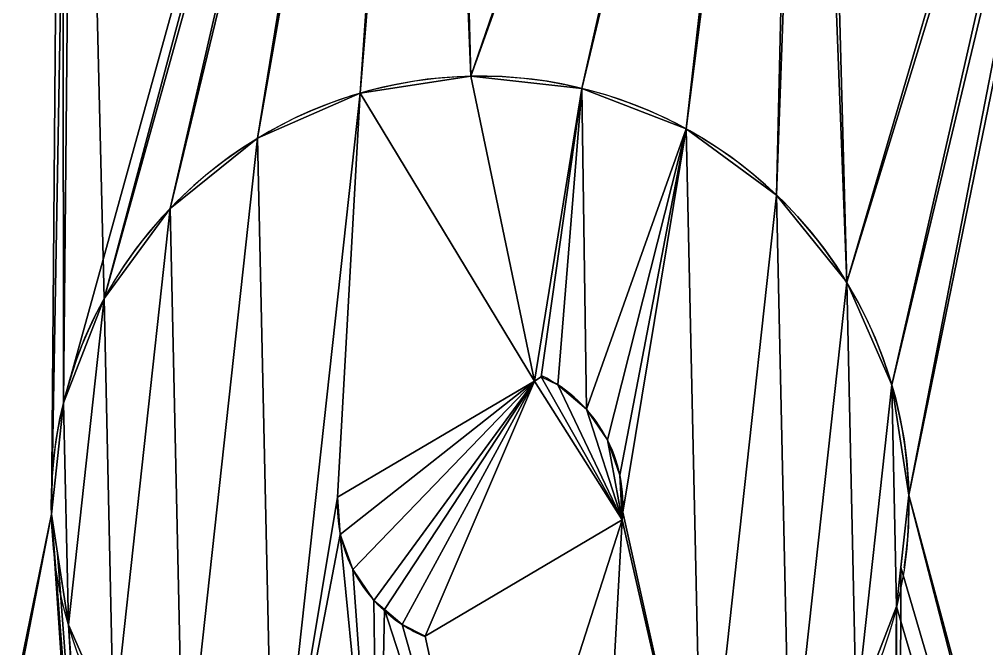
# Model space of a CAD drawing. Extents: x -0.1 to 71.9, y 2.9 to 74.9.
# Drawn here: x 27.83 to 44.75, y 36.35 to 47.36 of the extents above; entities that cross this region are included whole.
import ezdxf

# ---------------------------------------------------------------- set-up
doc = ezdxf.new("R2010")
doc.units = 0
doc.layers.get('0').update_dxf_attribs({"color": 13, "linetype": 'CONTINUOUS'})

msp = doc.modelspace()

# ---------------------------------------------------------------- linework, layer by layer
for p, q in [((35.725, 46.365), (35.725, 46.365, 5)), ((35.725, 46.365, 5), (35.725, 46.365, 7)), ((35.725, 46.365), (35.725, 46.365, -2)), ((33.79, 46.067), (33.79, 46.067, 5)), ((33.79, 46.067, 5), (33.79, 46.067, 7)), ((33.79, 46.067), (33.79, 46.067, -2)), ((37.671, 46.152), (37.671, 46.152, 5)), ((37.671, 46.152, 5), (37.671, 46.152, 7)), ((37.671, 46.152), (37.671, 46.152, -2)), ((39.496, 45.443), (39.496, 45.443, 5)), ((39.496, 45.443, 5), (39.496, 45.443, 7)), ((39.496, 45.443), (39.496, 45.443, -2)), ((31.998, 45.278), (31.998, 45.278, 5)), ((31.998, 45.278, 5), (31.998, 45.278, 7)), ((31.998, 45.278), (31.998, 45.278, -2)), ((41.075, 44.286), (41.075, 44.286, 5)), ((41.075, 44.286, 5), (41.075, 44.286, 7)), ((41.075, 44.286), (41.075, 44.286, -2)), ((30.471, 44.052), (30.471, 44.052, 5)), ((30.471, 44.052, 5), (30.471, 44.052, 7)), ((30.471, 44.052), (30.471, 44.052, -2)), ((42.301, 42.759), (42.301, 42.759, 5)), ((42.301, 42.759, 5), (42.301, 42.759, 7)), ((42.301, 42.759), (42.301, 42.759, -2)), ((29.314, 42.473), (29.314, 42.473, 5)), ((29.314, 42.473, 5), (29.314, 42.473, 7)), ((29.314, 42.473), (29.314, 42.473, -2)), ((36.839, 41.03, 7), (33.393, 38.998, 7)), ((36.839, 41.03), (33.393, 38.998)), ((36.839, 41.03, -2), (33.393, 38.998, -2)), ((36.839, 41.03, 7), (36.957, 41.104, 7)), ((36.839, 41.03), (36.957, 41.104)), ((36.839, 41.03, -2), (36.957, 41.104, -2)), ((36.839, 41.03), (36.839, 41.03, 7)), ((36.839, 41.03), (36.839, 41.03, -2)), ((36.957, 41.104), (36.957, 41.104, 7)), ((36.957, 41.104), (36.957, 41.104, -2)), ((37.252, 40.963), (37.252, 40.963, 7)), ((37.252, 40.963), (37.252, 40.963, -2)), ((43.09, 40.967), (43.09, 40.967, 5)), ((43.09, 40.967, 5), (43.09, 40.967, 7)), ((43.09, 40.967), (43.09, 40.967, -2)), ((28.604, 40.648), (28.604, 40.648, 5)), ((28.604, 40.648, 5), (28.604, 40.648, 7)), ((28.604, 40.648), (28.604, 40.648, -2)), ((37.748, 40.54), (37.748, 40.54, 7)), ((37.748, 40.54), (37.748, 40.54, -2)), ((38.117, 40.002), (38.117, 40.002, 7)), ((38.117, 40.002), (38.117, 40.002, -2)), ((38.335, 39.386), (38.335, 39.386, 7)), ((38.335, 39.386), (38.335, 39.386, -2)), ((33.393, 38.998), (33.393, 38.998, 7)), ((33.393, 38.998), (33.393, 38.998, -2)), ((43.388, 39.032), (43.388, 39.032, 5)), ((43.388, 39.032, 5), (43.388, 39.032, 7)), ((43.388, 39.032), (43.388, 39.032, -2)), ((28.392, 38.702), (28.392, 38.702, 5)), ((28.392, 38.702, 5), (28.392, 38.702, 7)), ((28.392, 38.702), (28.392, 38.702, -2)), ((38.376, 38.602, 7), (34.93, 36.57, 7)), ((38.376, 38.602), (34.93, 36.57)), ((38.376, 38.602, -2), (34.93, 36.57, -2)), ((38.376, 38.602), (38.376, 38.602, 7)), ((38.376, 38.602), (38.376, 38.602, -2)), ((38.386, 38.736), (38.386, 38.736, 7)), ((38.386, 38.736), (38.386, 38.736, -2)), ((33.444, 38.348), (33.444, 38.348, 7)), ((33.444, 38.348), (33.444, 38.348, -2)), ((33.662, 37.732), (33.662, 37.732, 7)), ((33.662, 37.732), (33.662, 37.732, -2)), ((34.032, 37.194), (34.032, 37.194, 7)), ((34.032, 37.194), (34.032, 37.194, -2)), ((43.175, 37.086), (43.175, 37.086, 5)), ((43.175, 37.086, 5), (43.175, 37.086, 7)), ((43.175, 37.086), (43.175, 37.086, -2)), ((34.217, 37.036), (34.217, 37.036, 7)), ((34.217, 37.036), (34.217, 37.036, -2)), ((28.69, 36.767), (28.69, 36.767, 5)), ((28.69, 36.767, 5), (28.69, 36.767, 7)), ((28.69, 36.767), (28.69, 36.767, -2)), ((34.528, 36.771), (34.528, 36.771, 7)), ((34.528, 36.771), (34.528, 36.771, -2)), ((34.93, 36.57), (34.93, 36.57, 7)), ((34.93, 36.57), (34.93, 36.57, -2))]:
    msp.add_line(p, q)
msp.add_polyline3d([(28.497, 38.019, 4.996), (28.69, 36.767, 5), (29.479, 34.975, 5), (30.704, 33.448, 5), (32.283, 32.291, 5), (34.108, 31.582, 5), (36.055, 31.369, 5), (37.99, 31.667, 5), (39.782, 32.456, 5), (41.308, 33.682, 5), (42.466, 35.261, 5), (43.175, 37.086, 5), (43.25, 37.773, 4.996)])
at = {"extrusion": (-1.67606e-05, -0.000604072, -1)}
msp.add_circle((-35.89, 38.864, -5.016), 25, dxfattribs=at)
at = {"extrusion": (0, 0, -1)}
for centre in [(-35.89, 38.867), (-35.89, 38.867, 2)]:
    msp.add_circle(centre, 25, dxfattribs=at)
for centre in [(35.89, 38.867), (35.89, 38.867, 7), (35.89, 38.867, -2)]:
    msp.add_circle(centre, 7.5)
at = {"extrusion": (0.000538316, -0.000228156, 1)}
msp.add_arc((35.887, 38.868, 5.01), 7.5, 351.542, 186.542, dxfattribs=at)
for centre, start, end in [((35.89, 38.867, 7), 353.9086, 64.4909), ((35.89, 38.867), 353.9086, 64.4909), ((35.89, 38.867, -2), 353.9086, 64.4909), ((35.89, 38.867, 7), 176.9909, 227.5913), ((35.89, 38.867), 176.9909, 227.5913), ((35.89, 38.867, -2), 176.9909, 227.5913), ((35.89, 38.867, 7), 227.5913, 247.3281), ((35.89, 38.867), 227.5913, 247.3281), ((35.89, 38.867, -2), 227.5913, 247.3281)]:
    msp.add_arc(centre, 2.5, start, end)

# ---------------------------------------------------------------- meshes
mesh = msp.add_polyface()
corners = [(10.905, 38, 7.992), (11.558, 64.027, 7.992), (10.775, 64.649, 7.992), (11.532, 44.496, 7.988), (13.818, 50.609, 7.983), (18.899, 69.467, 7.992), (17.609, 55.921, 7.98), (22.646, 60.071, 7.977), (52.88, 8.268, 7.992), (54.17, 21.814, 8.003), (49.134, 17.664, 8.006), (60.221, 13.709, 7.992), (57.961, 27.127, 8), (58.845, 29.49, 7.995), (60.248, 33.239, 7.996), (61.004, 13.087, 7.992), (60.875, 39.735, 7.991), (47.631, 60.939, 7.977), (45.512, 72.519, 7.992), (41.518, 63.226, 7.975), (53.894, 68.882, 7.992), (52.943, 57.148, 7.979), (57.093, 52.112, 7.983), (54.516, 69.665, 7.992), (61.049, 63.199, 7.992), (61.671, 63.982, 7.992), (59.799, 46.172, 7.987), (35.157, 2.883, 7.992), (26.267, 5.216, 7.992), (26.12, 4.227, 7.992), (30.261, 14.51, 8.008), (36.757, 13.883, 8.009), (35.305, 3.873, 7.992), (44.382, 4.914, 7.992), (43.194, 14.959, 8.008), (44.749, 3.983, 7.992), (53.248, 7.338, 7.992), (27.03, 73.752, 7.992), (18.532, 70.397, 7.992), (28.585, 62.777, 7.975), (27.398, 72.822, 7.992), (36.475, 73.863, 7.992), (35.022, 63.853, 7.974), (36.622, 74.852, 7.992), (45.659, 73.508, 7.992), (17.263, 8.071, 7.992), (10.731, 14.536, 7.992), (10.109, 13.753, 7.992), (11.981, 31.563, 7.996), (12.588, 30.229, 7.994), (14.686, 25.624, 8), (18.836, 20.587, 8.004), (17.885, 8.854, 7.992), (24.149, 16.796, 8.007), (4.36, 21.51, 7.992), (1.936, 30.376, 7.992), (1.005, 30.008, 7.992), (2.238, 48.49, 7.992), (5.876, 56.872, 7.992), (5.29, 21.877, 7.992), (5.093, 57.494, 7.992), (0.895, 39.453, 7.992), (1.249, 48.637, 7.992), (-0.095, 39.6, 7.992), (65.904, 20.863, 7.992), (66.687, 20.241, 7.992), (70.53, 29.098, 7.992), (69.844, 47.36, 7.992), (69.541, 29.245, 7.992), (70.885, 38.283, 7.992), (71.874, 38.135, 7.992), (66.489, 55.858, 7.992), (67.419, 56.226, 7.992), (70.774, 47.727, 7.992)]
mesh.append_faces([[corners[k] for k in face] for face in [(23, 24, 25), (27, 28, 29), (5, 37, 38), (45, 46, 47), (54, 55, 56), (58, 2, 60), (61, 62, 63), (64, 15, 65), (69, 66, 70), (72, 67, 73)]], dxfattribs={"vtx0": -1})
mesh.append_faces([[corners[k] for k in face] for face in [(1, 4, 5), (9, 11, 12), (12, 11, 13), (13, 11, 14), (14, 15, 16), (17, 18, 19), (18, 17, 20), (20, 22, 23), (30, 27, 31), (31, 33, 34), (34, 33, 10), (37, 39, 40), (40, 39, 41), (41, 19, 43), (43, 19, 44), (44, 19, 18), (48, 45, 49), (49, 45, 50), (50, 45, 51), (51, 28, 53), (53, 28, 30), (57, 54, 58), (62, 55, 57), (66, 67, 68), (67, 66, 69), (71, 68, 72)]], dxfattribs={"vtx0": -1, "vtx1": -1})
mesh.append_faces([[corners[k] for k in face] for face in [(23, 22, 24), (24, 16, 15), (28, 27, 30), (37, 5, 7), (46, 45, 48), (46, 0, 2), (55, 54, 57), (2, 58, 46), (15, 64, 24), (72, 68, 67)]], dxfattribs={"vtx0": -1, "vtx1": -1, "vtx2": -1})
mesh.append_faces([[corners[k] for k in face] for face in [(0, 1, 2), (1, 0, 3), (1, 3, 4), (5, 4, 6), (5, 6, 7), (8, 9, 10), (9, 8, 11), (14, 11, 15), (20, 17, 21), (20, 21, 22), (24, 22, 26), (24, 26, 16), (31, 27, 32), (31, 32, 33), (10, 33, 35), (10, 35, 36), (10, 36, 8), (37, 7, 39), (41, 39, 42), (41, 42, 19), (46, 48, 0), (51, 45, 52), (51, 52, 28), (58, 54, 59), (58, 59, 46), (62, 61, 55), (64, 71, 24), (71, 64, 68)]], dxfattribs={"vtx0": -1, "vtx2": -1})
mesh = msp.add_polyface()
corners = [(1.249, 48.637, -2.008), (0.895, 39.452, -2.008), (-0.095, 39.599, -2.008), (1.936, 30.375, -2.008), (2.238, 48.49, -2.008), (10.775, 64.648, -2.008), (5.876, 56.871, -2.008), (5.093, 57.493, -2.008), (10.731, 14.536, -2.008), (17.263, 8.07, -2.008), (10.109, 13.752, -2.008), (11.91, 31.797, -2), (10.897, 38.244, -2), (14.557, 25.831, -2), (18.658, 20.754, -2), (17.885, 8.853, -2.008), (26.267, 5.216, -2.008), (23.933, 16.912, -2), (30.023, 14.565, -2), (11.558, 64.026, -2.008), (11.588, 44.734, -2), (18.899, 69.466, -2.008), (13.934, 50.824, -2), (17.777, 56.099, -2), (22.854, 60.199, -2), (4.36, 21.509, -2.008), (1.005, 30.008, -2.008), (5.29, 21.876, -2.008), (27.03, 73.751, -2.008), (18.532, 70.396, -2.008), (28.819, 62.846, -2), (27.398, 72.821, -2.008), (36.475, 73.862, -2.008), (35.267, 63.859, -2), (41.756, 63.169, -2), (36.622, 74.851, -2.008), (45.659, 73.507, -2.008), (45.512, 72.518, -2.008), (47.846, 60.822, -2), (53.894, 68.881, -2.008), (53.121, 56.98, -2), (57.222, 51.903, -2), (54.516, 69.664, -2.008), (61.049, 63.199, -2.008), (61.671, 63.982, -2.008), (59.869, 45.937, -2), (60.882, 39.49, -2), (61.004, 13.086, -2.008), (66.489, 55.858, -2.008), (65.904, 20.863, -2.008), (69.541, 29.244, -2.008), (67.419, 56.225, -2.008), (69.844, 47.359, -2.008), (70.774, 47.726, -2.008), (70.53, 29.097, -2.008), (70.885, 38.282, -2.008), (71.874, 38.135, -2.008), (66.687, 20.241, -2.008), (54.002, 21.635, -2), (52.88, 8.268, -2.008), (48.925, 17.535, -2), (60.221, 13.708, -2.008), (57.845, 26.91, -2), (60.192, 33, -2), (35.157, 2.883, -2.008), (26.12, 4.227, -2.008), (36.513, 13.875, -2), (35.305, 3.872, -2.008), (44.382, 4.913, -2.008), (42.96, 14.888, -2), (44.749, 3.983, -2.008), (53.248, 7.338, -2.008)]
mesh.append_faces([[corners[k] for k in face] for face in [(0, 1, 2), (5, 6, 7), (8, 9, 10), (3, 25, 26), (28, 21, 29), (43, 42, 44), (52, 51, 53), (54, 55, 56), (47, 49, 57), (16, 64, 65)]], dxfattribs={"vtx0": -1})
mesh.append_faces([[corners[k] for k in face] for face in [(1, 0, 3), (11, 8, 12), (9, 14, 15), (15, 14, 16), (19, 12, 5), (12, 19, 20), (20, 21, 22), (22, 21, 23), (23, 21, 24), (25, 6, 27), (27, 6, 8), (24, 28, 30), (30, 32, 33), (33, 32, 34), (38, 39, 40), (40, 39, 41), (41, 43, 45), (45, 43, 46), (48, 49, 43), (49, 48, 50), (58, 59, 60), (59, 58, 61), (61, 46, 47), (64, 66, 67), (67, 66, 68), (68, 60, 70), (70, 60, 71), (71, 60, 59)]], dxfattribs={"vtx0": -1, "vtx1": -1})
mesh.append_faces([[corners[k] for k in face] for face in [(6, 5, 8), (9, 8, 11), (12, 8, 5), (25, 3, 4), (21, 28, 24), (41, 42, 43), (46, 43, 47), (50, 51, 52), (49, 47, 43), (64, 16, 18)]], dxfattribs={"vtx0": -1, "vtx1": -1, "vtx2": -1})
mesh.append_faces([[corners[k] for k in face] for face in [(3, 0, 4), (9, 11, 13), (9, 13, 14), (16, 14, 17), (16, 17, 18), (20, 19, 21), (25, 4, 6), (30, 28, 31), (30, 31, 32), (34, 32, 35), (34, 35, 36), (34, 36, 37), (37, 38, 34), (38, 37, 39), (41, 39, 42), (50, 48, 51), (52, 54, 50), (54, 52, 55), (61, 58, 62), (61, 62, 63), (61, 63, 46), (64, 18, 66), (68, 66, 69), (68, 69, 60)]], dxfattribs={"vtx0": -1, "vtx2": -1})
mesh = msp.add_polyface()
corners = [(11.588, 44.734), (11.91, 31.797), (10.897, 38.244), (13.934, 50.824), (14.557, 25.831), (17.777, 56.099), (18.658, 20.754), (22.854, 60.199), (23.933, 16.912), (28.819, 62.846), (28.392, 38.702), (28.604, 40.648), (29.314, 42.473), (35.267, 63.859), (30.471, 44.052), (31.998, 45.278), (33.79, 46.067), (35.725, 46.365), (41.756, 63.169), (37.671, 46.152), (39.496, 45.443), (41.075, 44.286), (42.301, 42.759), (47.846, 60.822), (43.09, 40.967), (43.388, 39.032), (30.023, 14.565), (28.69, 36.767), (29.479, 34.975), (30.704, 33.448), (36.513, 13.875), (32.283, 32.291), (34.108, 31.582), (36.055, 31.369), (37.99, 31.667), (42.96, 14.888), (39.782, 32.456), (41.308, 33.682), (42.466, 35.261), (43.175, 37.086), (48.925, 17.535), (53.121, 56.98), (54.002, 21.635), (57.222, 51.903), (57.845, 26.91), (59.869, 45.937), (60.192, 33), (60.882, 39.49)]
mesh.append_faces([[corners[k] for k in face] for face in [(0, 1, 2), (46, 45, 47)]], dxfattribs={"vtx0": -1})
mesh.append_faces([[corners[k] for k in face] for face in [(1, 3, 4), (4, 5, 6), (6, 7, 8), (10, 9, 11), (11, 9, 12), (12, 13, 14), (14, 13, 15), (15, 13, 16), (16, 13, 17), (17, 18, 19), (19, 18, 20), (20, 18, 21), (21, 18, 22), (22, 23, 24), (24, 23, 25), (26, 29, 30), (30, 34, 35), (35, 39, 40), (40, 41, 42), (42, 43, 44), (44, 45, 46)]], dxfattribs={"vtx0": -1, "vtx1": -1})
mesh.append_faces([[corners[k] for k in face] for face in [(8, 9, 10), (40, 25, 23)]], dxfattribs={"vtx0": -1, "vtx1": -1, "vtx2": -1})
mesh.append_faces([[corners[k] for k in face] for face in [(1, 0, 3), (4, 3, 5), (6, 5, 7), (8, 7, 9), (12, 9, 13), (17, 13, 18), (22, 18, 23), (10, 26, 8), (26, 10, 27), (26, 27, 28), (26, 28, 29), (30, 29, 31), (30, 31, 32), (30, 32, 33), (30, 33, 34), (35, 34, 36), (35, 36, 37), (35, 37, 38), (35, 38, 39), (40, 39, 25), (40, 23, 41), (42, 41, 43), (44, 43, 45)]], dxfattribs={"vtx0": -1, "vtx2": -1})
mesh = msp.add_polyface()
corners = [(30.261, 14.509, 5.008), (28.392, 38.702, 5), (24.149, 16.796, 5.007), (28.497, 38.019, 4.996), (28.69, 36.767, 5), (29.479, 34.975, 5), (30.704, 33.448, 5), (36.757, 13.882, 5.009), (32.283, 32.291, 5), (34.108, 31.582, 5), (36.055, 31.369, 5), (37.99, 31.667, 5), (43.194, 14.958, 5.008), (39.782, 32.456, 5), (41.308, 33.682, 5), (42.466, 35.261, 5), (43.175, 37.086, 5), (43.25, 37.773, 4.996), (49.134, 17.663, 5.006), (43.388, 39.032, 5), (47.631, 60.938, 4.977), (52.943, 57.148, 4.979), (54.17, 21.814, 5.003), (57.093, 52.111, 4.983), (57.961, 27.126, 5), (59.799, 46.172, 4.987), (58.845, 29.489, 4.995), (60.248, 33.239, 4.996), (60.875, 39.735, 4.991), (11.981, 31.562, 4.996), (11.532, 44.496, 4.988), (10.905, 37.999, 4.992), (13.818, 50.608, 4.983), (12.588, 30.228, 4.994), (14.686, 25.623, 5), (17.609, 55.921, 4.98), (18.836, 20.587, 5.004), (22.646, 60.071, 4.977), (28.585, 62.776, 4.975), (28.604, 40.648, 5), (35.022, 63.852, 4.974), (29.314, 42.473, 5), (30.471, 44.052, 5), (31.998, 45.278, 5), (33.79, 46.067, 5), (35.725, 46.365, 5), (41.518, 63.225, 4.975), (37.671, 46.152, 5), (39.496, 45.443, 5), (41.075, 44.286, 5), (42.301, 42.759, 5), (43.09, 40.967, 5)]
mesh.append_faces([[corners[k] for k in face] for face in [(25, 27, 28), (29, 30, 31)]], dxfattribs={"vtx0": -1})
mesh.append_faces([[corners[k] for k in face] for face in [(0, 1, 2), (1, 0, 3), (3, 0, 4), (4, 0, 5), (5, 0, 6), (6, 7, 8), (8, 7, 9), (9, 7, 10), (10, 7, 11), (11, 12, 13), (13, 12, 14), (14, 12, 15), (15, 12, 16), (16, 12, 17), (17, 18, 19), (20, 18, 21), (21, 22, 23), (23, 24, 25), (30, 29, 32), (32, 34, 35), (35, 36, 37), (37, 2, 38), (38, 39, 40), (40, 45, 46), (46, 50, 20)]], dxfattribs={"vtx0": -1, "vtx1": -1})
mesh.append_faces([[corners[k] for k in face] for face in [(19, 18, 20), (38, 2, 1)]], dxfattribs={"vtx0": -1, "vtx1": -1, "vtx2": -1})
mesh.append_faces([[corners[k] for k in face] for face in [(6, 0, 7), (11, 7, 12), (17, 12, 18), (21, 18, 22), (23, 22, 24), (25, 24, 26), (25, 26, 27), (32, 29, 33), (32, 33, 34), (35, 34, 36), (37, 36, 2), (38, 1, 39), (40, 39, 41), (40, 41, 42), (40, 42, 43), (40, 43, 44), (40, 44, 45), (46, 45, 47), (46, 47, 48), (46, 48, 49), (46, 49, 50), (20, 50, 51), (20, 51, 19)]], dxfattribs={"vtx0": -1, "vtx2": -1})
mesh = msp.add_polyface()
corners = [(32.283, 32.291, 7), (33.444, 38.348, 7), (33.393, 38.998, 7), (34.108, 31.582, 7), (33.662, 37.732, 7), (34.032, 37.194, 7), (34.217, 37.036, 7), (36.055, 31.369, 7), (34.528, 36.771, 7), (34.93, 36.57, 7), (38.376, 38.602, 7), (37.99, 31.667, 7), (39.782, 32.456, 7), (38.386, 38.736, 7), (39.496, 45.443, 7), (41.075, 44.286, 7), (41.308, 33.682, 7), (42.301, 42.759, 7), (42.466, 35.261, 7), (43.09, 40.967, 7), (43.175, 37.086, 7), (43.388, 39.032, 7), (28.69, 36.767, 7), (28.604, 40.648, 7), (28.392, 38.702, 7), (29.314, 42.473, 7), (29.479, 34.975, 7), (30.471, 44.052, 7), (30.704, 33.448, 7), (31.998, 45.278, 7), (33.79, 46.067, 7), (36.839, 41.03, 7), (35.725, 46.365, 7), (37.671, 46.152, 7), (36.957, 41.104, 7), (37.252, 40.963, 7), (37.748, 40.54, 7), (38.117, 40.002, 7), (38.335, 39.386, 7)]
mesh.append_faces([[corners[k] for k in face] for face in [(19, 20, 21), (22, 23, 24)]], dxfattribs={"vtx0": -1})
mesh.append_faces([[corners[k] for k in face] for face in [(1, 3, 4), (4, 3, 5), (5, 3, 6), (6, 7, 8), (8, 7, 9), (9, 7, 10), (10, 12, 13), (14, 12, 15), (15, 16, 17), (17, 18, 19), (23, 22, 25), (25, 26, 27), (27, 28, 29), (29, 0, 30), (30, 31, 32), (32, 31, 33), (33, 36, 14)]], dxfattribs={"vtx0": -1, "vtx1": -1})
mesh.append_faces([[corners[k] for k in face] for face in [(13, 12, 14), (30, 0, 2)]], dxfattribs={"vtx0": -1, "vtx1": -1, "vtx2": -1})
mesh.append_faces([[corners[k] for k in face] for face in [(0, 1, 2), (1, 0, 3), (6, 3, 7), (10, 7, 11), (10, 11, 12), (15, 12, 16), (17, 16, 18), (19, 18, 20), (25, 22, 26), (27, 26, 28), (29, 28, 0), (30, 2, 31), (33, 31, 34), (33, 34, 35), (33, 35, 36), (14, 36, 37), (14, 37, 38), (14, 38, 13)]], dxfattribs={"vtx0": -1, "vtx2": -1})
mesh = msp.add_polyface()
corners = [(28.604, 40.648, -2), (28.69, 36.767, -2), (28.392, 38.702, -2), (29.314, 42.473, -2), (29.479, 34.975, -2), (30.471, 44.052, -2), (30.704, 33.448, -2), (31.998, 45.278, -2), (32.283, 32.291, -2), (33.79, 46.067, -2), (33.393, 38.998, -2), (36.839, 41.03, -2), (35.725, 46.365, -2), (37.671, 46.152, -2), (36.957, 41.104, -2), (37.252, 40.963, -2), (37.748, 40.54, -2), (39.496, 45.443, -2), (38.117, 40.002, -2), (38.335, 39.386, -2), (38.386, 38.736, -2), (33.444, 38.348, -2), (34.108, 31.582, -2), (33.662, 37.732, -2), (34.032, 37.194, -2), (34.217, 37.036, -2), (36.055, 31.369, -2), (34.528, 36.771, -2), (34.93, 36.57, -2), (38.376, 38.602, -2), (37.99, 31.667, -2), (39.782, 32.456, -2), (41.075, 44.286, -2), (41.308, 33.682, -2), (42.301, 42.759, -2), (42.466, 35.261, -2), (43.09, 40.967, -2), (43.175, 37.086, -2), (43.388, 39.032, -2)]
mesh.append_faces([[corners[k] for k in face] for face in [(0, 1, 2), (37, 36, 38)]], dxfattribs={"vtx0": -1})
mesh.append_faces([[corners[k] for k in face] for face in [(1, 3, 4), (4, 5, 6), (6, 7, 8), (10, 9, 11), (11, 13, 14), (14, 13, 15), (15, 13, 16), (16, 17, 18), (18, 17, 19), (19, 17, 20), (8, 21, 22), (21, 8, 10), (22, 25, 26), (26, 29, 30), (30, 29, 31), (31, 32, 33), (33, 34, 35), (35, 36, 37)]], dxfattribs={"vtx0": -1, "vtx1": -1})
mesh.append_faces([[corners[k] for k in face] for face in [(8, 9, 10), (31, 20, 17)]], dxfattribs={"vtx0": -1, "vtx1": -1, "vtx2": -1})
mesh.append_faces([[corners[k] for k in face] for face in [(1, 0, 3), (4, 3, 5), (6, 5, 7), (8, 7, 9), (11, 9, 12), (11, 12, 13), (16, 13, 17), (22, 21, 23), (22, 23, 24), (22, 24, 25), (26, 25, 27), (26, 27, 28), (26, 28, 29), (31, 29, 20), (31, 17, 32), (33, 32, 34), (35, 34, 36)]], dxfattribs={"vtx0": -1, "vtx2": -1})
mesh = msp.add_polyface()
corners = [(33.79, 46.067, 7), (35.725, 46.365, 5), (33.79, 46.067, 5), (35.725, 46.365, 7)]
mesh.append_faces([[corners[k] for k in face] for face in [(0, 1, 2), (1, 0, 3)]], dxfattribs={"vtx0": -1})
mesh = msp.add_polyface()
corners = [(33.79, 46.067, 5), (35.725, 46.365), (33.79, 46.067), (35.725, 46.365, 5)]
mesh.append_faces([[corners[k] for k in face] for face in [(0, 1, 2), (1, 0, 3)]], dxfattribs={"vtx0": -1})
mesh = msp.add_polyface()
corners = [(33.79, 46.067), (35.725, 46.365, -2), (33.79, 46.067, -2), (35.725, 46.365)]
mesh.append_faces([[corners[k] for k in face] for face in [(0, 1, 2), (1, 0, 3)]], dxfattribs={"vtx0": -1})
mesh = msp.add_polyface()
corners = [(35.725, 46.365, 7), (37.671, 46.152, 5), (35.725, 46.365, 5), (37.671, 46.152, 7)]
mesh.append_faces([[corners[k] for k in face] for face in [(0, 1, 2), (1, 0, 3)]], dxfattribs={"vtx0": -1})
mesh = msp.add_polyface()
corners = [(35.725, 46.365, 5), (37.671, 46.152), (35.725, 46.365), (37.671, 46.152, 5)]
mesh.append_faces([[corners[k] for k in face] for face in [(0, 1, 2), (1, 0, 3)]], dxfattribs={"vtx0": -1})
mesh = msp.add_polyface()
corners = [(35.725, 46.365), (37.671, 46.152, -2), (35.725, 46.365, -2), (37.671, 46.152)]
mesh.append_faces([[corners[k] for k in face] for face in [(0, 1, 2), (1, 0, 3)]], dxfattribs={"vtx0": -1})
mesh = msp.add_polyface()
corners = [(31.998, 45.278, 7), (33.79, 46.067, 5), (31.998, 45.278, 5), (33.79, 46.067, 7)]
mesh.append_faces([[corners[k] for k in face] for face in [(0, 1, 2), (1, 0, 3)]], dxfattribs={"vtx0": -1})
mesh = msp.add_polyface()
corners = [(31.998, 45.278, 5), (33.79, 46.067), (31.998, 45.278), (33.79, 46.067, 5)]
mesh.append_faces([[corners[k] for k in face] for face in [(0, 1, 2), (1, 0, 3)]], dxfattribs={"vtx0": -1})
mesh = msp.add_polyface()
corners = [(31.998, 45.278), (33.79, 46.067, -2), (31.998, 45.278, -2), (33.79, 46.067)]
mesh.append_faces([[corners[k] for k in face] for face in [(0, 1, 2), (1, 0, 3)]], dxfattribs={"vtx0": -1})
mesh = msp.add_polyface()
corners = [(37.671, 46.152, 7), (39.496, 45.443, 5), (37.671, 46.152, 5), (39.496, 45.443, 7)]
mesh.append_faces([[corners[k] for k in face] for face in [(0, 1, 2), (1, 0, 3)]], dxfattribs={"vtx0": -1})
mesh = msp.add_polyface()
corners = [(37.671, 46.152, 5), (39.496, 45.443), (37.671, 46.152), (39.496, 45.443, 5)]
mesh.append_faces([[corners[k] for k in face] for face in [(0, 1, 2), (1, 0, 3)]], dxfattribs={"vtx0": -1})
mesh = msp.add_polyface()
corners = [(37.671, 46.152), (39.496, 45.443, -2), (37.671, 46.152, -2), (39.496, 45.443)]
mesh.append_faces([[corners[k] for k in face] for face in [(0, 1, 2), (1, 0, 3)]], dxfattribs={"vtx0": -1})
mesh = msp.add_polyface()
corners = [(39.496, 45.443, 7), (41.075, 44.286, 5), (39.496, 45.443, 5), (41.075, 44.286, 7)]
mesh.append_faces([[corners[k] for k in face] for face in [(0, 1, 2), (1, 0, 3)]], dxfattribs={"vtx0": -1})
mesh = msp.add_polyface()
corners = [(39.496, 45.443, 5), (41.075, 44.286), (39.496, 45.443), (41.075, 44.286, 5)]
mesh.append_faces([[corners[k] for k in face] for face in [(0, 1, 2), (1, 0, 3)]], dxfattribs={"vtx0": -1})
mesh = msp.add_polyface()
corners = [(39.496, 45.443), (41.075, 44.286, -2), (39.496, 45.443, -2), (41.075, 44.286)]
mesh.append_faces([[corners[k] for k in face] for face in [(0, 1, 2), (1, 0, 3)]], dxfattribs={"vtx0": -1})
mesh = msp.add_polyface()
corners = [(30.471, 44.052, 7), (31.998, 45.278, 5), (30.471, 44.052, 5), (31.998, 45.278, 7)]
mesh.append_faces([[corners[k] for k in face] for face in [(0, 1, 2), (1, 0, 3)]], dxfattribs={"vtx0": -1})
mesh = msp.add_polyface()
corners = [(30.471, 44.052, 5), (31.998, 45.278), (30.471, 44.052), (31.998, 45.278, 5)]
mesh.append_faces([[corners[k] for k in face] for face in [(0, 1, 2), (1, 0, 3)]], dxfattribs={"vtx0": -1})
mesh = msp.add_polyface()
corners = [(30.471, 44.052), (31.998, 45.278, -2), (30.471, 44.052, -2), (31.998, 45.278)]
mesh.append_faces([[corners[k] for k in face] for face in [(0, 1, 2), (1, 0, 3)]], dxfattribs={"vtx0": -1})
mesh = msp.add_polyface()
corners = [(41.075, 44.286, 5), (42.301, 42.759, 7), (42.301, 42.759, 5), (41.075, 44.286, 7)]
mesh.append_faces([[corners[k] for k in face] for face in [(0, 1, 2), (1, 0, 3)]], dxfattribs={"vtx0": -1})
mesh = msp.add_polyface()
corners = [(41.075, 44.286), (42.301, 42.759, 5), (42.301, 42.759), (41.075, 44.286, 5)]
mesh.append_faces([[corners[k] for k in face] for face in [(0, 1, 2), (1, 0, 3)]], dxfattribs={"vtx0": -1})
mesh = msp.add_polyface()
corners = [(41.075, 44.286, -2), (42.301, 42.759), (42.301, 42.759, -2), (41.075, 44.286)]
mesh.append_faces([[corners[k] for k in face] for face in [(0, 1, 2), (1, 0, 3)]], dxfattribs={"vtx0": -1})
mesh = msp.add_polyface()
corners = [(30.471, 44.052, 7), (29.314, 42.473, 5), (29.314, 42.473, 7), (30.471, 44.052, 5)]
mesh.append_faces([[corners[k] for k in face] for face in [(0, 1, 2), (1, 0, 3)]], dxfattribs={"vtx0": -1})
mesh = msp.add_polyface()
corners = [(30.471, 44.052, 5), (29.314, 42.473), (29.314, 42.473, 5), (30.471, 44.052)]
mesh.append_faces([[corners[k] for k in face] for face in [(0, 1, 2), (1, 0, 3)]], dxfattribs={"vtx0": -1})
mesh = msp.add_polyface()
corners = [(30.471, 44.052), (29.314, 42.473, -2), (29.314, 42.473), (30.471, 44.052, -2)]
mesh.append_faces([[corners[k] for k in face] for face in [(0, 1, 2), (1, 0, 3)]], dxfattribs={"vtx0": -1})
mesh = msp.add_polyface()
corners = [(42.301, 42.759, 5), (43.09, 40.967, 7), (43.09, 40.967, 5), (42.301, 42.759, 7)]
mesh.append_faces([[corners[k] for k in face] for face in [(0, 1, 2), (1, 0, 3)]], dxfattribs={"vtx0": -1})
mesh = msp.add_polyface()
corners = [(42.301, 42.759), (43.09, 40.967, 5), (43.09, 40.967), (42.301, 42.759, 5)]
mesh.append_faces([[corners[k] for k in face] for face in [(0, 1, 2), (1, 0, 3)]], dxfattribs={"vtx0": -1})
mesh = msp.add_polyface()
corners = [(42.301, 42.759, -2), (43.09, 40.967), (43.09, 40.967, -2), (42.301, 42.759)]
mesh.append_faces([[corners[k] for k in face] for face in [(0, 1, 2), (1, 0, 3)]], dxfattribs={"vtx0": -1})
mesh = msp.add_polyface()
corners = [(29.314, 42.473, 7), (28.604, 40.648, 5), (28.604, 40.648, 7), (29.314, 42.473, 5)]
mesh.append_faces([[corners[k] for k in face] for face in [(0, 1, 2), (1, 0, 3)]], dxfattribs={"vtx0": -1})
mesh = msp.add_polyface()
corners = [(29.314, 42.473, 5), (28.604, 40.648), (28.604, 40.648, 5), (29.314, 42.473)]
mesh.append_faces([[corners[k] for k in face] for face in [(0, 1, 2), (1, 0, 3)]], dxfattribs={"vtx0": -1})
mesh = msp.add_polyface()
corners = [(29.314, 42.473), (28.604, 40.648, -2), (28.604, 40.648), (29.314, 42.473, -2)]
mesh.append_faces([[corners[k] for k in face] for face in [(0, 1, 2), (1, 0, 3)]], dxfattribs={"vtx0": -1})
mesh = msp.add_polyface()
corners = [(33.444, 38.348), (36.839, 41.03), (33.393, 38.998), (33.662, 37.732), (34.032, 37.194), (34.217, 37.036), (34.528, 36.771), (34.93, 36.57), (38.376, 38.602), (36.957, 41.104), (37.252, 40.963), (37.748, 40.54), (38.117, 40.002), (38.335, 39.386), (38.386, 38.736)]
mesh.append_faces([[corners[k] for k in face] for face in [(0, 1, 2), (13, 8, 14)]], dxfattribs={"vtx0": -1})
mesh.append_faces([[corners[k] for k in face] for face in [(1, 8, 9), (9, 8, 10), (10, 8, 11), (11, 8, 12), (12, 8, 13)]], dxfattribs={"vtx0": -1, "vtx1": -1})
mesh.append_faces([[corners[k] for k in face] for face in [(1, 0, 3), (1, 3, 4), (1, 4, 5), (1, 5, 6), (1, 6, 7), (1, 7, 8)]], dxfattribs={"vtx0": -1, "vtx2": -1})
mesh = msp.add_polyface()
corners = [(36.839, 41.03, 7), (33.393, 38.998), (36.839, 41.03), (33.393, 38.998, 7)]
mesh.append_faces([[corners[k] for k in face] for face in [(0, 1, 2), (1, 0, 3)]], dxfattribs={"vtx0": -1})
mesh = msp.add_polyface()
corners = [(36.839, 41.03), (33.393, 38.998, -2), (36.839, 41.03, -2), (33.393, 38.998)]
mesh.append_faces([[corners[k] for k in face] for face in [(0, 1, 2), (1, 0, 3)]], dxfattribs={"vtx0": -1})
mesh = msp.add_polyface()
corners = [(36.957, 41.104, 7), (36.839, 41.03), (36.957, 41.104), (36.839, 41.03, 7)]
mesh.append_faces([[corners[k] for k in face] for face in [(0, 1, 2), (1, 0, 3)]], dxfattribs={"vtx0": -1})
mesh = msp.add_polyface()
corners = [(36.957, 41.104), (36.839, 41.03, -2), (36.957, 41.104, -2), (36.839, 41.03)]
mesh.append_faces([[corners[k] for k in face] for face in [(0, 1, 2), (1, 0, 3)]], dxfattribs={"vtx0": -1})
mesh = msp.add_polyface()
corners = [(37.252, 40.963, 7), (36.957, 41.104), (37.252, 40.963), (36.957, 41.104, 7)]
mesh.append_faces([[corners[k] for k in face] for face in [(0, 1, 2), (1, 0, 3)]], dxfattribs={"vtx0": -1})
mesh = msp.add_polyface()
corners = [(37.252, 40.963), (36.957, 41.104, -2), (37.252, 40.963, -2), (36.957, 41.104)]
mesh.append_faces([[corners[k] for k in face] for face in [(0, 1, 2), (1, 0, 3)]], dxfattribs={"vtx0": -1})
mesh = msp.add_polyface()
corners = [(37.748, 40.54, 7), (37.252, 40.963), (37.748, 40.54), (37.252, 40.963, 7)]
mesh.append_faces([[corners[k] for k in face] for face in [(0, 1, 2), (1, 0, 3)]], dxfattribs={"vtx0": -1})
mesh = msp.add_polyface()
corners = [(37.748, 40.54), (37.252, 40.963, -2), (37.748, 40.54, -2), (37.252, 40.963)]
mesh.append_faces([[corners[k] for k in face] for face in [(0, 1, 2), (1, 0, 3)]], dxfattribs={"vtx0": -1})
mesh = msp.add_polyface()
corners = [(43.09, 40.967, 5), (43.388, 39.032, 7), (43.388, 39.032, 5), (43.09, 40.967, 7)]
mesh.append_faces([[corners[k] for k in face] for face in [(0, 1, 2), (1, 0, 3)]], dxfattribs={"vtx0": -1})
mesh = msp.add_polyface()
corners = [(43.09, 40.967), (43.388, 39.032, 5), (43.388, 39.032), (43.09, 40.967, 5)]
mesh.append_faces([[corners[k] for k in face] for face in [(0, 1, 2), (1, 0, 3)]], dxfattribs={"vtx0": -1})
mesh = msp.add_polyface()
corners = [(43.09, 40.967, -2), (43.388, 39.032), (43.388, 39.032, -2), (43.09, 40.967)]
mesh.append_faces([[corners[k] for k in face] for face in [(0, 1, 2), (1, 0, 3)]], dxfattribs={"vtx0": -1})
mesh = msp.add_polyface()
corners = [(28.604, 40.648, 7), (28.392, 38.702, 5), (28.392, 38.702, 7), (28.604, 40.648, 5)]
mesh.append_faces([[corners[k] for k in face] for face in [(0, 1, 2), (1, 0, 3)]], dxfattribs={"vtx0": -1})
mesh = msp.add_polyface()
corners = [(28.604, 40.648, 5), (28.392, 38.702), (28.392, 38.702, 5), (28.604, 40.648)]
mesh.append_faces([[corners[k] for k in face] for face in [(0, 1, 2), (1, 0, 3)]], dxfattribs={"vtx0": -1})
mesh = msp.add_polyface()
corners = [(28.604, 40.648), (28.392, 38.702, -2), (28.392, 38.702), (28.604, 40.648, -2)]
mesh.append_faces([[corners[k] for k in face] for face in [(0, 1, 2), (1, 0, 3)]], dxfattribs={"vtx0": -1})
mesh = msp.add_polyface()
corners = [(37.748, 40.54, 7), (38.117, 40.002), (38.117, 40.002, 7), (37.748, 40.54)]
mesh.append_faces([[corners[k] for k in face] for face in [(0, 1, 2), (1, 0, 3)]], dxfattribs={"vtx0": -1})
mesh = msp.add_polyface()
corners = [(37.748, 40.54), (38.117, 40.002, -2), (38.117, 40.002), (37.748, 40.54, -2)]
mesh.append_faces([[corners[k] for k in face] for face in [(0, 1, 2), (1, 0, 3)]], dxfattribs={"vtx0": -1})
mesh = msp.add_polyface()
corners = [(38.117, 40.002, 7), (38.335, 39.386), (38.335, 39.386, 7), (38.117, 40.002)]
mesh.append_faces([[corners[k] for k in face] for face in [(0, 1, 2), (1, 0, 3)]], dxfattribs={"vtx0": -1})
mesh = msp.add_polyface()
corners = [(38.117, 40.002), (38.335, 39.386, -2), (38.335, 39.386), (38.117, 40.002, -2)]
mesh.append_faces([[corners[k] for k in face] for face in [(0, 1, 2), (1, 0, 3)]], dxfattribs={"vtx0": -1})
mesh = msp.add_polyface()
corners = [(38.335, 39.386, 7), (38.386, 38.736), (38.386, 38.736, 7), (38.335, 39.386)]
mesh.append_faces([[corners[k] for k in face] for face in [(0, 1, 2), (1, 0, 3)]], dxfattribs={"vtx0": -1})
mesh = msp.add_polyface()
corners = [(38.335, 39.386), (38.386, 38.736, -2), (38.386, 38.736), (38.335, 39.386, -2)]
mesh.append_faces([[corners[k] for k in face] for face in [(0, 1, 2), (1, 0, 3)]], dxfattribs={"vtx0": -1})
mesh = msp.add_polyface()
corners = [(33.393, 38.998), (33.444, 38.348, 7), (33.444, 38.348), (33.393, 38.998, 7)]
mesh.append_faces([[corners[k] for k in face] for face in [(0, 1, 2), (1, 0, 3)]], dxfattribs={"vtx0": -1})
mesh = msp.add_polyface()
corners = [(33.393, 38.998, -2), (33.444, 38.348), (33.444, 38.348, -2), (33.393, 38.998)]
mesh.append_faces([[corners[k] for k in face] for face in [(0, 1, 2), (1, 0, 3)]], dxfattribs={"vtx0": -1})
mesh = msp.add_polyface()
corners = [(43.25, 37.773, 4.996), (43.175, 37.086, 7), (43.175, 37.086, 5), (43.388, 39.032, 7), (43.388, 39.032, 5)]
mesh.append_faces([[corners[k] for k in face] for face in [(0, 1, 2), (3, 0, 4)]], dxfattribs={"vtx0": -1})
mesh.append_faces([[corners[k] for k in face] for face in [(1, 0, 3)]], dxfattribs={"vtx0": -1, "vtx1": -1})
mesh = msp.add_polyface()
corners = [(43.388, 39.032), (43.175, 37.086, 5), (43.175, 37.086), (43.25, 37.773, 4.996), (43.388, 39.032, 5)]
mesh.append_faces([[corners[k] for k in face] for face in [(0, 1, 2), (3, 0, 4)]], dxfattribs={"vtx0": -1})
mesh.append_faces([[corners[k] for k in face] for face in [(1, 0, 3)]], dxfattribs={"vtx0": -1, "vtx1": -1})
mesh = msp.add_polyface()
corners = [(43.388, 39.032, -2), (43.175, 37.086), (43.175, 37.086, -2), (43.388, 39.032)]
mesh.append_faces([[corners[k] for k in face] for face in [(0, 1, 2), (1, 0, 3)]], dxfattribs={"vtx0": -1})
mesh = msp.add_polyface()
corners = [(28.392, 38.702, 7), (28.69, 36.767, 5), (28.69, 36.767, 7), (28.497, 38.019, 4.996), (28.392, 38.702, 5)]
mesh.append_faces([[corners[k] for k in face] for face in [(0, 1, 2), (3, 0, 4)]], dxfattribs={"vtx0": -1})
mesh.append_faces([[corners[k] for k in face] for face in [(1, 0, 3)]], dxfattribs={"vtx0": -1, "vtx1": -1})
mesh = msp.add_polyface()
corners = [(28.497, 38.019, 4.996), (28.69, 36.767), (28.69, 36.767, 5), (28.392, 38.702), (28.392, 38.702, 5)]
mesh.append_faces([[corners[k] for k in face] for face in [(0, 1, 2), (3, 0, 4)]], dxfattribs={"vtx0": -1})
mesh.append_faces([[corners[k] for k in face] for face in [(1, 0, 3)]], dxfattribs={"vtx0": -1, "vtx1": -1})
mesh = msp.add_polyface()
corners = [(28.392, 38.702), (28.69, 36.767, -2), (28.69, 36.767), (28.392, 38.702, -2)]
mesh.append_faces([[corners[k] for k in face] for face in [(0, 1, 2), (1, 0, 3)]], dxfattribs={"vtx0": -1})
mesh = msp.add_polyface()
corners = [(34.93, 36.57, 7), (38.376, 38.602), (34.93, 36.57), (38.376, 38.602, 7)]
mesh.append_faces([[corners[k] for k in face] for face in [(0, 1, 2), (1, 0, 3)]], dxfattribs={"vtx0": -1})
mesh = msp.add_polyface()
corners = [(34.93, 36.57), (38.376, 38.602, -2), (34.93, 36.57, -2), (38.376, 38.602)]
mesh.append_faces([[corners[k] for k in face] for face in [(0, 1, 2), (1, 0, 3)]], dxfattribs={"vtx0": -1})
mesh = msp.add_polyface()
corners = [(38.386, 38.736, 7), (38.376, 38.602), (38.376, 38.602, 7), (38.386, 38.736)]
mesh.append_faces([[corners[k] for k in face] for face in [(0, 1, 2), (1, 0, 3)]], dxfattribs={"vtx0": -1})
mesh = msp.add_polyface()
corners = [(38.386, 38.736), (38.376, 38.602, -2), (38.376, 38.602), (38.386, 38.736, -2)]
mesh.append_faces([[corners[k] for k in face] for face in [(0, 1, 2), (1, 0, 3)]], dxfattribs={"vtx0": -1})
mesh = msp.add_polyface()
corners = [(33.444, 38.348), (33.662, 37.732, 7), (33.662, 37.732), (33.444, 38.348, 7)]
mesh.append_faces([[corners[k] for k in face] for face in [(0, 1, 2), (1, 0, 3)]], dxfattribs={"vtx0": -1})
mesh = msp.add_polyface()
corners = [(33.444, 38.348, -2), (33.662, 37.732), (33.662, 37.732, -2), (33.444, 38.348)]
mesh.append_faces([[corners[k] for k in face] for face in [(0, 1, 2), (1, 0, 3)]], dxfattribs={"vtx0": -1})
mesh = msp.add_polyface()
corners = [(33.662, 37.732), (34.032, 37.194, 7), (34.032, 37.194), (33.662, 37.732, 7)]
mesh.append_faces([[corners[k] for k in face] for face in [(0, 1, 2), (1, 0, 3)]], dxfattribs={"vtx0": -1})
mesh = msp.add_polyface()
corners = [(33.662, 37.732, -2), (34.032, 37.194), (34.032, 37.194, -2), (33.662, 37.732)]
mesh.append_faces([[corners[k] for k in face] for face in [(0, 1, 2), (1, 0, 3)]], dxfattribs={"vtx0": -1})
mesh = msp.add_polyface()
corners = [(34.032, 37.194, 7), (34.217, 37.036), (34.032, 37.194), (34.217, 37.036, 7)]
mesh.append_faces([[corners[k] for k in face] for face in [(0, 1, 2), (1, 0, 3)]], dxfattribs={"vtx0": -1})
mesh = msp.add_polyface()
corners = [(34.032, 37.194), (34.217, 37.036, -2), (34.032, 37.194, -2), (34.217, 37.036)]
mesh.append_faces([[corners[k] for k in face] for face in [(0, 1, 2), (1, 0, 3)]], dxfattribs={"vtx0": -1})
mesh = msp.add_polyface()
corners = [(43.175, 37.086, 5), (42.466, 35.261, 7), (42.466, 35.261, 5), (43.175, 37.086, 7)]
mesh.append_faces([[corners[k] for k in face] for face in [(0, 1, 2), (1, 0, 3)]], dxfattribs={"vtx0": -1})
mesh = msp.add_polyface()
corners = [(43.175, 37.086), (42.466, 35.261, 5), (42.466, 35.261), (43.175, 37.086, 5)]
mesh.append_faces([[corners[k] for k in face] for face in [(0, 1, 2), (1, 0, 3)]], dxfattribs={"vtx0": -1})
mesh = msp.add_polyface()
corners = [(43.175, 37.086, -2), (42.466, 35.261), (42.466, 35.261, -2), (43.175, 37.086)]
mesh.append_faces([[corners[k] for k in face] for face in [(0, 1, 2), (1, 0, 3)]], dxfattribs={"vtx0": -1})
mesh = msp.add_polyface()
corners = [(34.217, 37.036, 7), (34.528, 36.771), (34.217, 37.036), (34.528, 36.771, 7)]
mesh.append_faces([[corners[k] for k in face] for face in [(0, 1, 2), (1, 0, 3)]], dxfattribs={"vtx0": -1})
mesh = msp.add_polyface()
corners = [(34.217, 37.036), (34.528, 36.771, -2), (34.217, 37.036, -2), (34.528, 36.771)]
mesh.append_faces([[corners[k] for k in face] for face in [(0, 1, 2), (1, 0, 3)]], dxfattribs={"vtx0": -1})
mesh = msp.add_polyface()
corners = [(28.69, 36.767, 7), (29.479, 34.975, 5), (29.479, 34.975, 7), (28.69, 36.767, 5)]
mesh.append_faces([[corners[k] for k in face] for face in [(0, 1, 2), (1, 0, 3)]], dxfattribs={"vtx0": -1})
mesh = msp.add_polyface()
corners = [(28.69, 36.767, 5), (29.479, 34.975), (29.479, 34.975, 5), (28.69, 36.767)]
mesh.append_faces([[corners[k] for k in face] for face in [(0, 1, 2), (1, 0, 3)]], dxfattribs={"vtx0": -1})
mesh = msp.add_polyface()
corners = [(28.69, 36.767), (29.479, 34.975, -2), (29.479, 34.975), (28.69, 36.767, -2)]
mesh.append_faces([[corners[k] for k in face] for face in [(0, 1, 2), (1, 0, 3)]], dxfattribs={"vtx0": -1})
mesh = msp.add_polyface()
corners = [(34.528, 36.771, 7), (34.93, 36.57), (34.528, 36.771), (34.93, 36.57, 7)]
mesh.append_faces([[corners[k] for k in face] for face in [(0, 1, 2), (1, 0, 3)]], dxfattribs={"vtx0": -1})
mesh = msp.add_polyface()
corners = [(34.528, 36.771), (34.93, 36.57, -2), (34.528, 36.771, -2), (34.93, 36.57)]
mesh.append_faces([[corners[k] for k in face] for face in [(0, 1, 2), (1, 0, 3)]], dxfattribs={"vtx0": -1})

doc.saveas('drawing.dxf')
